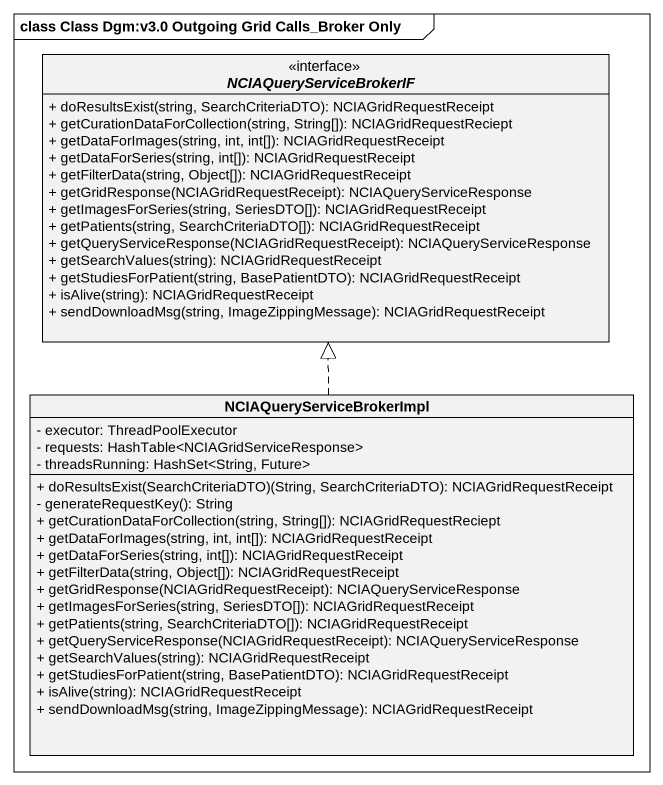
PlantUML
@startuml
mainframe class Class Dgm:v3.0 Outgoing Grid Calls_Broker Only
hide circle
hide empty members
skinparam classAttributeIconSize 0
interface NCIAQueryServiceBrokerIF <<interface>> {
  + doResultsExist(string, SearchCriteriaDTO): NCIAGridRequestReceipt
  + getCurationDataForCollection(string, String[]): NCIAGridRequestReciept
  + getDataForImages(string, int, int[]): NCIAGridRequestReceipt
  + getDataForSeries(string, int[]): NCIAGridRequestReceipt
  + getFilterData(string, Object[]): NCIAGridRequestReceipt
  + getGridResponse(NCIAGridRequestReceipt): NCIAQueryServiceResponse
  + getImagesForSeries(string, SeriesDTO[]): NCIAGridRequestReceipt
  + getPatients(string, SearchCriteriaDTO[]): NCIAGridRequestReceipt
  + getQueryServiceResponse(NCIAGridRequestReceipt): NCIAQueryServiceResponse
  + getSearchValues(string): NCIAGridRequestReceipt
  + getStudiesForPatient(string, BasePatientDTO): NCIAGridRequestReceipt
  + isAlive(string): NCIAGridRequestReceipt
  + sendDownloadMsg(string, ImageZippingMessage): NCIAGridRequestReceipt
}
class NCIAQueryServiceBrokerImpl {
  - executor: ThreadPoolExecutor
  - requests: HashTable<NCIAGridServiceResponse>
  - threadsRunning: HashSet<String, Future>
  + doResultsExist(SearchCriteriaDTO)(String, SearchCriteriaDTO): NCIAGridRequestReceipt
  - generateRequestKey(): String
  + getCurationDataForCollection(string, String[]): NCIAGridRequestReciept
  + getDataForImages(string, int, int[]): NCIAGridRequestReceipt
  + getDataForSeries(string, int[]): NCIAGridRequestReceipt
  + getFilterData(string, Object[]): NCIAGridRequestReceipt
  + getGridResponse(NCIAGridRequestReceipt): NCIAQueryServiceResponse
  + getImagesForSeries(string, SeriesDTO[]): NCIAGridRequestReceipt
  + getPatients(string, SearchCriteriaDTO[]): NCIAGridRequestReceipt
  + getQueryServiceResponse(NCIAGridRequestReceipt): NCIAQueryServiceResponse
  + getSearchValues(string): NCIAGridRequestReceipt
  + getStudiesForPatient(string, BasePatientDTO): NCIAGridRequestReceipt
  + isAlive(string): NCIAGridRequestReceipt
  + sendDownloadMsg(string, ImageZippingMessage): NCIAGridRequestReceipt
}
NCIAQueryServiceBrokerImpl .up.|> NCIAQueryServiceBrokerIF
@enduml
